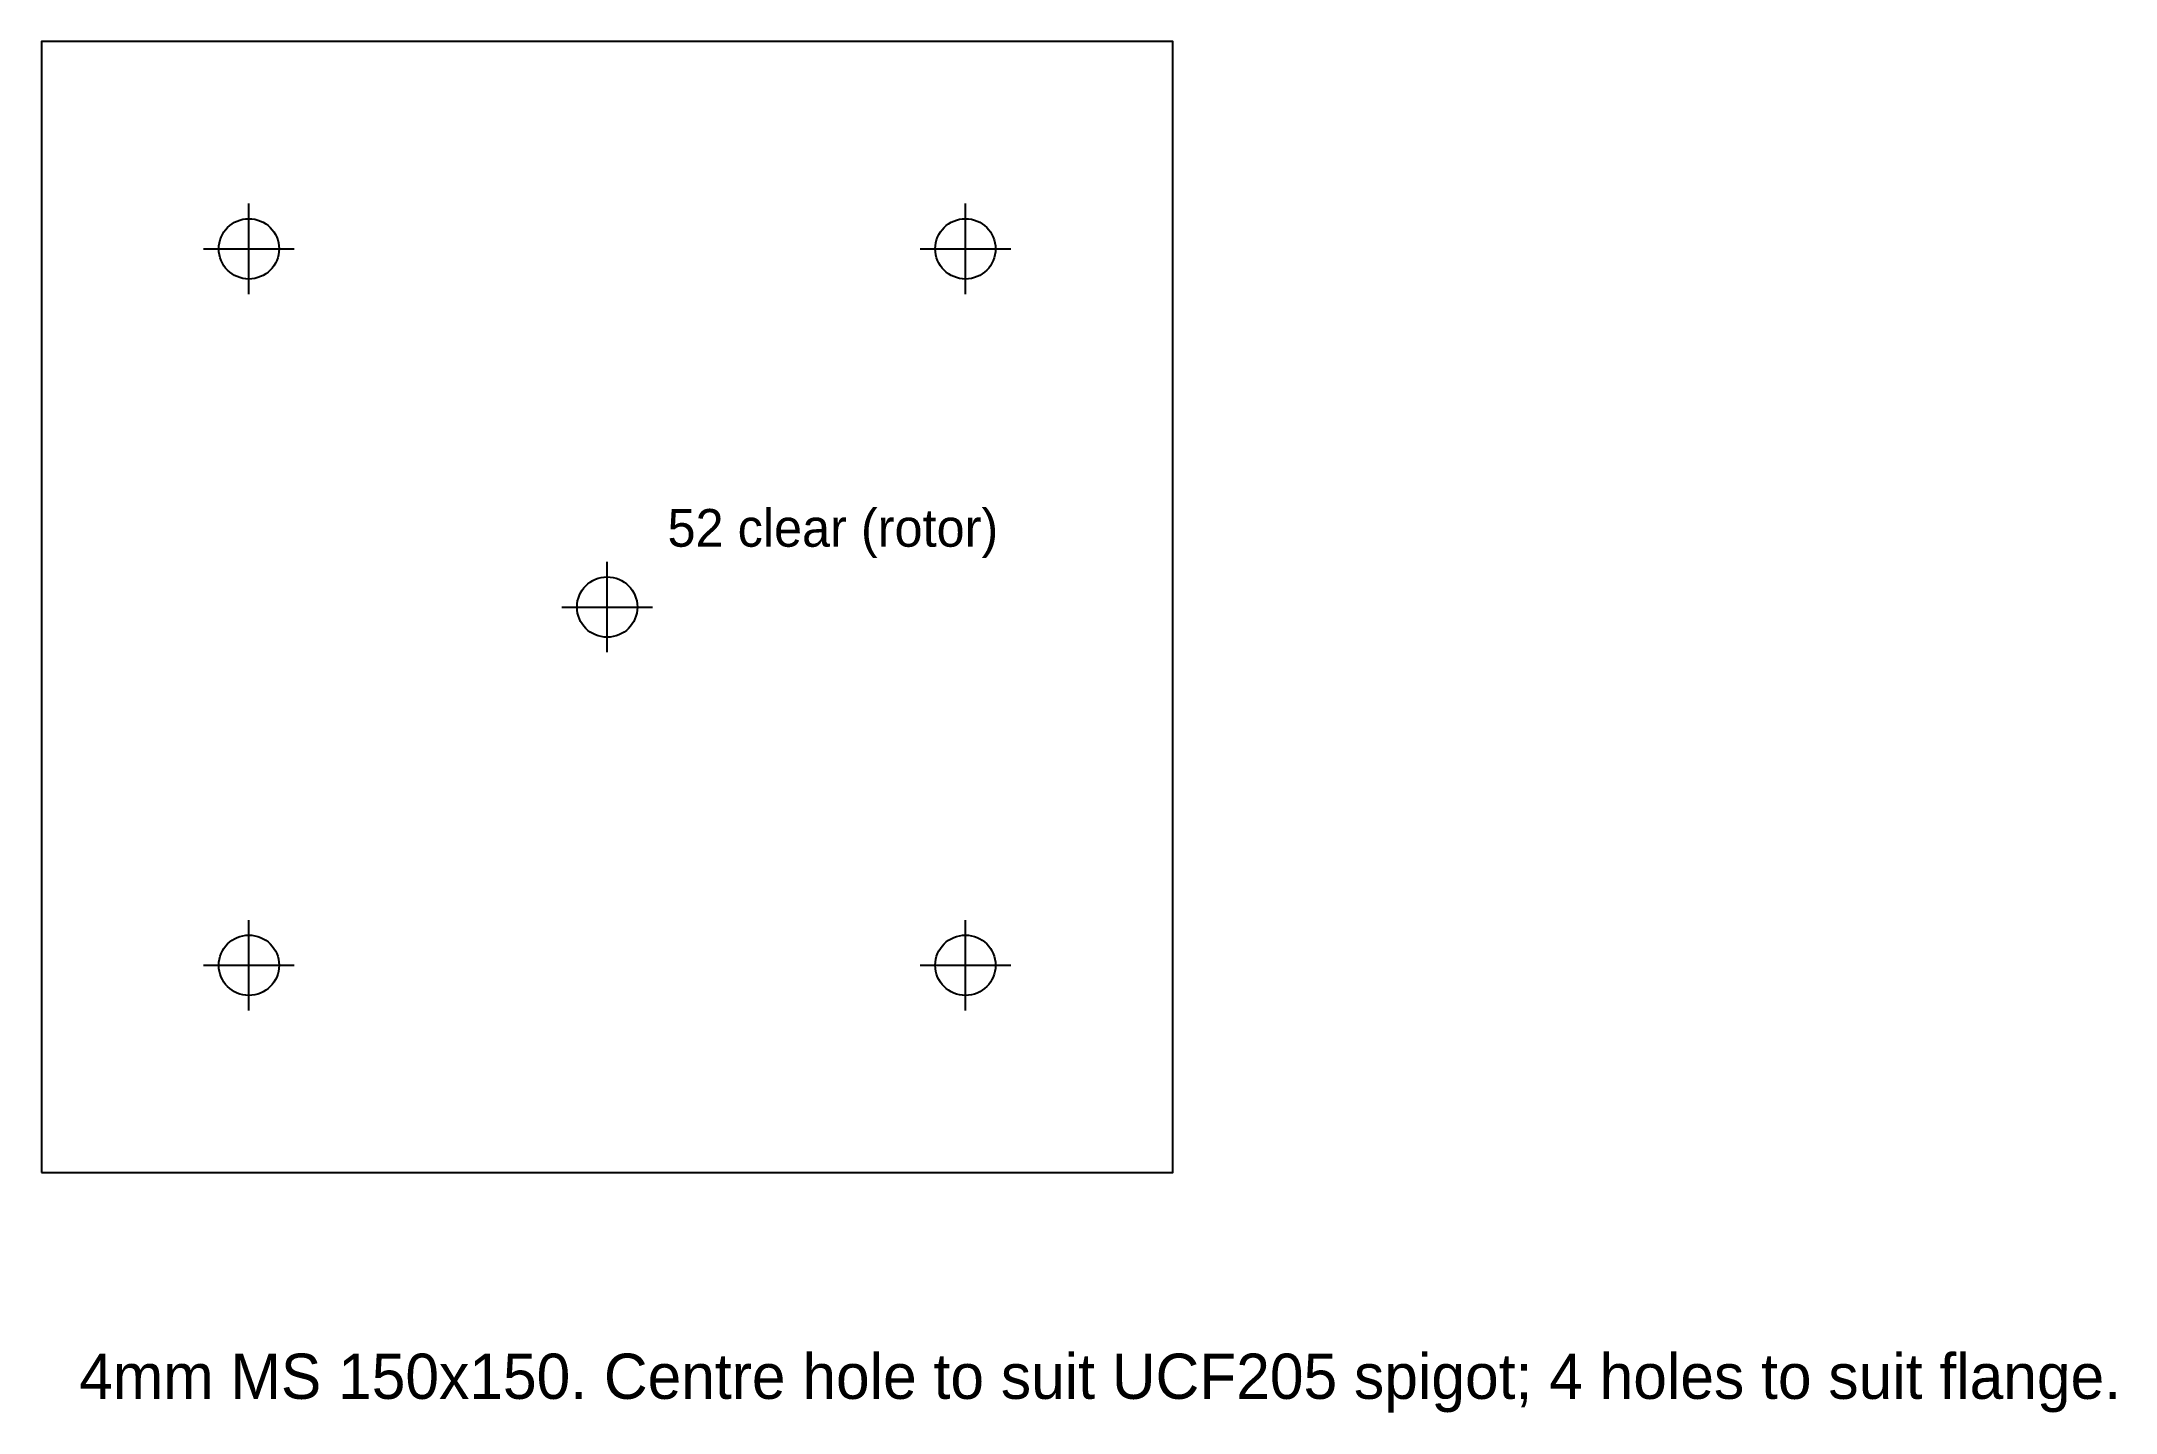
# Model space of a CAD drawing. Header units: metres. Extents: x -75 to 200, y -107 to 75.
import ezdxf

# ---------------------------------------------------------------- set-up
doc = ezdxf.new("R2010")
doc.units = ezdxf.units.M
for name, color, linetype in [('CUT', 7, 'Continuous'), ('NOTE', 4, 'Continuous'), ('PILOT', 1, 'Continuous')]:
    doc.layers.add(name, color=color, linetype=linetype)

msp = doc.modelspace()

# ---------------------------------------------------------------- linework, layer by layer
at = {"layer": 'CUT'}
msp.add_lwpolyline([(-75, -75), (75, -75), (75, 75), (-75, 75)], close=True, dxfattribs=at)
at = {"layer": 'PILOT'}
for p, q in [((-47.5, 41.5), (-47.5, 53.5)), ((47.5, 41.5), (47.5, 53.5)), ((-53.5, 47.5), (-41.5, 47.5)), ((41.5, 47.5), (53.5, 47.5)), ((0, -6), (0, 6)), ((-6, 0), (6, 0)), ((-47.5, -53.5), (-47.5, -41.5)), ((47.5, -53.5), (47.5, -41.5)), ((-53.5, -47.5), (-41.5, -47.5)), ((41.5, -47.5), (53.5, -47.5))]:
    msp.add_line(p, q, dxfattribs=at)
for centre in [(-47.5, 47.5), (47.5, 47.5), (0, 0), (-47.5, -47.5), (47.5, -47.5)]:
    msp.add_circle(centre, 4, dxfattribs=at)

# ---------------------------------------------------------------- texts
at = {"layer": 'NOTE'}
for s, height, p in [('52 clear (rotor)', 5, (8, 8)), ('4mm MS 150x150. Centre hole to suit UCF205 spigot; 4 holes to suit flange.', 6, (-70, -105))]:
    msp.add_text(s, height=height, dxfattribs=at).set_placement(p)

doc.saveas('drawing.dxf')
